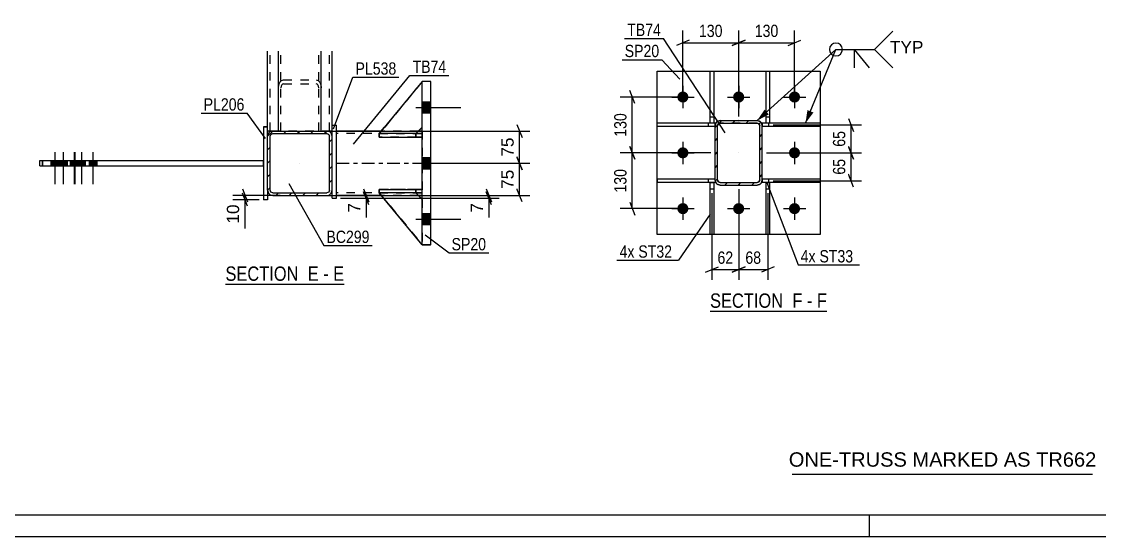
# Model space of a CAD drawing. Header units: millimetres. Extents: x 0 to 841, y -266 to 594.
# Drawn here: x 223.6 to 474.6, y 0 to 119.9 of the extents above; entities that cross this region are included whole.
import ezdxf

# ---------------------------------------------------------------- set-up
doc = ezdxf.new("R2010")
doc.units = ezdxf.units.MM
doc.linetypes.add('DXK_LINE_DOT2', pattern=[3.9198, 1.9599, -1.9599])
doc.linetypes.add('DXK_LINE_DOT3', pattern=[5.9187, 2.979, -0.9799, 0.9799, -0.9799])
doc.styles.add('Arial', font='arial.ttf', dxfattribs={"height": 0.2})
doc.styles.add('Arial Narrow', font='ARIALN.TTF', dxfattribs={"height": 0.2})

# ---------------------------------------------------------------- blocks, each defined once
blk = doc.blocks.new('Unknown-317311845-1115')
at = {"color": 5, "linetype": 'Continuous'}
for p, q in [((5, 5), (836, 5)), ((421, 0), (421, 5)), ((0, 0), (841, 0))]:
    blk.add_line(p, q, dxfattribs=at)
blk = doc.blocks.new('Unknown-317311845-14 - 4015')
at = {"color": 6, "linetype": 'Continuous'}
blk.add_line((271.04, 58.79), (298.69, 58.79), dxfattribs=at)
at = {"color": 0, "linetype": 'Continuous'}
blk.add_wipeout([(289.15, 59.54), (289.15, 63.04), (271.04, 63.04), (271.04, 59.54)], dxfattribs=at)
at = {"color": 7, "linetype": 'Continuous', "style": 'Arial Narrow'}
blk.add_text('SECTION ', height=3.34, dxfattribs=at).set_placement((271.04, 59.54))
at = {"color": 0, "linetype": 'Continuous'}
blk.add_wipeout([(292.75, 59.54), (292.75, 63.04), (290.2, 63.04), (290.2, 59.54)], dxfattribs=at)
blk.add_wipeout([(295.08, 59.54), (295.08, 63.04), (293.8, 63.04), (293.8, 59.54)], dxfattribs=at)
at = {"color": 7, "linetype": 'Continuous', "style": 'Arial Narrow'}
blk.add_text('E', height=3.34, dxfattribs=at).set_placement((290.2, 59.54))
at = {"color": 0, "linetype": 'Continuous'}
blk.add_wipeout([(298.69, 59.54), (298.69, 63.04), (296.13, 63.04), (296.13, 59.54)], dxfattribs=at)
at = {"color": 7, "linetype": 'Continuous', "style": 'Arial Narrow'}
for s, p in [('E', (296.13, 59.54)), ('-', (293.8, 59.54))]:
    blk.add_text(s, height=3.34, dxfattribs=at).set_placement(p)
blk = doc.blocks.new('Unknown-317311845-15 - 26168')
at = {"color": 6, "linetype": 'Continuous'}
blk.add_line((383.9, 52.51), (411.12, 52.51), dxfattribs=at)
at = {"color": 0, "linetype": 'Continuous'}
blk.add_wipeout([(402.01, 53.26), (402.01, 56.76), (383.9, 56.76), (383.9, 53.26)], dxfattribs=at)
at = {"color": 7, "linetype": 'Continuous', "style": 'Arial Narrow'}
blk.add_text('SECTION ', height=3.34, dxfattribs=at).set_placement((383.9, 53.26))
at = {"color": 0, "linetype": 'Continuous'}
blk.add_wipeout([(405.4, 53.26), (405.4, 56.76), (403.06, 56.76), (403.06, 53.26)], dxfattribs=at)
blk.add_wipeout([(407.73, 53.26), (407.73, 56.76), (406.45, 56.76), (406.45, 53.26)], dxfattribs=at)
at = {"color": 7, "linetype": 'Continuous', "style": 'Arial Narrow'}
blk.add_text('F', height=3.34, dxfattribs=at).set_placement((403.06, 53.26))
at = {"color": 0, "linetype": 'Continuous'}
blk.add_wipeout([(411.12, 53.26), (411.12, 56.76), (408.78, 56.76), (408.78, 53.26)], dxfattribs=at)
at = {"color": 7, "linetype": 'Continuous', "style": 'Arial Narrow'}
for s, p in [('F', (408.78, 53.26)), ('-', (406.45, 53.26))]:
    blk.add_text(s, height=3.34, dxfattribs=at).set_placement(p)
blk = doc.blocks.new('Part-317311845-4182 - 4015')
at = {"color": 2, "linetype": 'Continuous'}
for p, q in [((306.87, 80.83), (316.87, 80.83)), ((306.87, 80.83), (306.87, 80.03)), ((316.87, 80.83), (316.87, 80.83)), ((316.87, 80.03), (316.87, 80.83)), ((316.87, 80.03), (306.87, 80.03))]:
    blk.add_line(p, q, dxfattribs=at)
at = {"color": 7, "linetype": 'DXK_LINE_DOT2'}
for p, q in [((315.37, 80.83), (306.87, 80.83)), ((316.87, 80.83), (315.37, 80.83)), ((315.37, 80.83), (315.37, 80.03)), ((316.87, 80.83), (316.87, 80.83)), ((306.87, 80.03), (315.37, 80.03)), ((315.37, 80.03), (316.87, 80.03))]:
    blk.add_line(p, q, dxfattribs=at)
blk = doc.blocks.new('Bolt-317311845-4055 - 4015')
at = {"linetype": 'Continuous'}
for points in [[(232.21, 87.54), (230.41, 87.54), (230.41, 86.34), (232.21, 86.34)], [(232.21, 87.54), (230.41, 87.54), (230.41, 86.34), (232.21, 86.34)], [(236.71, 87.54), (234.91, 87.54), (234.91, 86.34), (236.71, 86.34)], [(236.71, 87.54), (234.91, 87.54), (234.91, 86.34), (236.71, 86.34)]]:
    blk.add_hatch(color=1, dxfattribs=at).paths.add_polyline_path(points)
at = {"color": 1, "linetype": 'Continuous'}
for p, q in [((231.31, 89.54), (231.31, 82.04)), ((231.31, 89.54), (231.31, 82.04)), ((235.81, 89.54), (235.81, 82.04)), ((235.81, 89.54), (235.81, 82.04)), ((230.41, 87.54), (230.41, 86.34)), ((230.41, 87.54), (230.41, 86.34)), ((232.21, 87.54), (232.21, 86.34)), ((232.21, 87.54), (232.21, 86.34)), ((234.91, 87.54), (234.91, 86.34)), ((234.91, 87.54), (234.91, 86.34)), ((236.71, 87.54), (236.71, 86.34)), ((236.71, 87.54), (236.71, 86.34))]:
    blk.add_line(p, q, dxfattribs=at)
blk = doc.blocks.new('Part-317311845-4183 - 4015')
at = {"color": 2, "linetype": 'Continuous'}
for p, q in [((306.88, 93.83), (306.87, 93.83)), ((306.87, 93.83), (306.87, 93.03)), ((306.87, 93.03), (316.87, 93.03)), ((316.87, 93.83), (308.12, 93.83)), ((316.87, 93.83), (316.87, 93.83)), ((316.87, 93.83), (316.87, 93.03))]:
    blk.add_line(p, q, dxfattribs=at)
at = {"color": 7, "linetype": 'DXK_LINE_DOT2'}
for p, q in [((306.87, 93.03), (315.37, 93.03)), ((308.12, 93.83), (306.88, 93.83)), ((315.37, 93.83), (306.88, 93.83)), ((315.37, 93.83), (316.87, 93.83)), ((315.37, 93.83), (315.37, 93.03)), ((315.37, 93.03), (316.87, 93.03)), ((316.87, 93.83), (316.87, 93.83))]:
    blk.add_line(p, q, dxfattribs=at)
blk = doc.blocks.new('Bolt-317311845-4054 - 4015')
at = {"linetype": 'Continuous'}
for points in [[(234.15, 87.54), (232.35, 87.54), (232.35, 86.34), (234.15, 86.34)], [(236.83, 87.54), (235.03, 87.54), (235.03, 86.34), (236.83, 86.34)], [(238.4, 87.54), (236.6, 87.54), (236.6, 86.34), (238.4, 86.34)], [(241.07, 87.54), (239.27, 87.54), (239.27, 86.34), (241.07, 86.34)]]:
    blk.add_hatch(color=1, dxfattribs=at).paths.add_polyline_path(points)
at = {"color": 1, "linetype": 'Continuous'}
for p, q in [((233.25, 89.54), (233.25, 82.04)), ((235.93, 89.54), (235.93, 82.04)), ((237.5, 89.54), (237.5, 82.04)), ((240.17, 89.54), (240.17, 82.04)), ((232.35, 87.54), (232.35, 86.34)), ((234.15, 87.54), (234.15, 86.34)), ((235.03, 87.54), (235.03, 86.34)), ((236.6, 87.54), (236.6, 86.34)), ((236.83, 87.54), (236.83, 86.34)), ((238.4, 87.54), (238.4, 86.34)), ((239.27, 87.54), (239.27, 86.34)), ((241.07, 87.54), (241.07, 86.34))]:
    blk.add_line(p, q, dxfattribs=at)
blk = doc.blocks.new('Bolt-317311845-4056 - 4015')
at = {"linetype": 'Continuous'}
for points in [[(234.16, 87.54), (232.36, 87.54), (232.36, 86.34), (234.16, 86.34)], [(236.83, 87.54), (235.03, 87.54), (235.03, 86.34), (236.83, 86.34)], [(238.4, 87.54), (236.6, 87.54), (236.6, 86.34), (238.4, 86.34)], [(241.07, 87.54), (239.27, 87.54), (239.27, 86.34), (241.07, 86.34)]]:
    blk.add_hatch(color=1, dxfattribs=at).paths.add_polyline_path(points)
at = {"color": 1, "linetype": 'Continuous'}
for p, q in [((233.26, 89.54), (233.26, 82.04)), ((235.93, 89.54), (235.93, 82.04)), ((237.5, 89.54), (237.5, 82.04)), ((240.17, 89.54), (240.17, 82.04)), ((232.36, 87.54), (232.36, 86.34)), ((234.16, 87.54), (234.16, 86.34)), ((235.03, 87.54), (235.03, 86.34)), ((236.6, 87.54), (236.6, 86.34)), ((236.83, 87.54), (236.83, 86.34)), ((238.4, 87.54), (238.4, 86.34)), ((239.27, 87.54), (239.27, 86.34)), ((241.07, 87.54), (241.07, 86.34))]:
    blk.add_line(p, q, dxfattribs=at)
blk = doc.blocks.new('Part-317311845-4083 - 4015')
at = {"linetype": 'Continuous'}
h = blk.add_hatch(dxfattribs=at)
h.set_pattern_fill('', scale=0.7, style=0, pattern_type=0)
h.set_pattern_definition([(45, (282.0702, 94.4305), (-1.57154, 1.57154), [])])
h.paths.add_polyline_path([(294.67, 94.43), (282.07, 94.43), (281.61, 94.34), (281.22, 94.08), (280.96, 93.69), (280.87, 93.23), (280.87, 80.63), (280.96, 80.17), (281.22, 79.78), (281.61, 79.52), (282.07, 79.43), (294.67, 79.43), (295.13, 79.52), (295.52, 79.78), (295.78, 80.17), (295.87, 80.63), (295.87, 93.23), (295.78, 93.69), (295.52, 94.08), (295.13, 94.34)])
h.paths.add_polyline_path([(295.22, 93.46), (295.27, 93.23), (295.27, 80.63), (295.22, 80.4), (295.09, 80.21), (294.9, 80.08), (294.67, 80.03), (282.07, 80.03), (281.84, 80.08), (281.65, 80.21), (281.52, 80.4), (281.47, 80.63), (281.47, 93.23), (281.52, 93.46), (281.65, 93.65), (281.84, 93.78), (282.07, 93.83), (294.67, 93.83), (294.9, 93.78), (295.09, 93.65)])
at = {"color": 2, "linetype": 'Continuous'}
for p, q in [((280.96, 93.69), (280.87, 93.23)), ((280.87, 93.23), (280.87, 93.23)), ((280.87, 80.63), (280.87, 93.23)), ((281.47, 93.23), (281.52, 93.46)), ((281.47, 93.23), (281.47, 93.23)), ((281.47, 80.63), (281.47, 93.23)), ((281.52, 93.46), (281.65, 93.65)), ((282.07, 94.43), (281.61, 94.34)), ((281.65, 93.65), (281.84, 93.78)), ((281.84, 93.78), (282.07, 93.83)), ((282.07, 94.43), (282.07, 94.43)), ((282.07, 94.43), (294.67, 94.43)), ((282.07, 93.83), (282.07, 93.83)), ((282.07, 93.83), (294.67, 93.83)), ((294.67, 94.43), (294.67, 94.43)), ((295.13, 94.34), (294.67, 94.43)), ((294.67, 93.83), (294.67, 93.83)), ((294.67, 93.83), (294.9, 93.78)), ((294.9, 93.78), (295.09, 93.65)), ((295.09, 93.65), (295.22, 93.46)), ((295.22, 93.46), (295.27, 93.23)), ((295.27, 93.23), (295.27, 93.23)), ((295.27, 80.63), (295.27, 93.23)), ((295.87, 93.23), (295.78, 93.69)), ((295.87, 93.23), (295.87, 93.23)), ((295.87, 80.63), (295.87, 93.23)), ((280.87, 80.63), (280.87, 80.63)), ((280.87, 80.63), (280.96, 80.17)), ((281.47, 80.63), (281.47, 80.63)), ((281.52, 80.4), (281.47, 80.63)), ((281.65, 80.21), (281.52, 80.4)), ((295.22, 80.4), (295.09, 80.21)), ((295.27, 80.63), (295.22, 80.4)), ((295.27, 80.63), (295.27, 80.63)), ((295.78, 80.17), (295.87, 80.63)), ((295.87, 80.63), (295.87, 80.63)), ((281.61, 79.52), (282.07, 79.43)), ((281.84, 80.08), (281.65, 80.21)), ((282.07, 80.03), (281.84, 80.08)), ((282.07, 80.03), (282.07, 80.03)), ((282.07, 80.03), (294.67, 80.03)), ((282.07, 79.43), (282.07, 79.43)), ((282.07, 79.43), (294.67, 79.43)), ((294.9, 80.08), (294.67, 80.03)), ((294.67, 80.03), (294.67, 80.03)), ((294.67, 79.43), (295.13, 79.52)), ((294.67, 79.43), (294.67, 79.43)), ((295.09, 80.21), (294.9, 80.08))]:
    blk.add_line(p, q, dxfattribs=at)
at = {"color": 7, "linetype": 'DXK_LINE_DOT3'}
blk.add_line((288.37, 86.93), (288.37, 86.93), dxfattribs=at)
at = {"color": 2, "linetype": 'Continuous'}
for centre, start, end in [((282.07, 93.23), 112.5, 157.5), ((294.67, 93.23), 22.5, 67.5), ((282.07, 80.63), 202.5, 247.5), ((294.67, 80.63), 292.5, 337.5)]:
    blk.add_arc(centre, 1.2, start, end, dxfattribs=at)
blk = doc.blocks.new('Part-317311845-4059 - 4015')
at = {"color": 2, "linetype": 'Continuous'}
for p, q in [((283.37, 94.43), (283.37, 113.07)), ((293.37, 94.43), (293.37, 113.07))]:
    blk.add_line(p, q, dxfattribs=at)
at = {"color": 7, "linetype": 'DXK_LINE_DOT2'}
for p, q in [((283.97, 94.43), (283.97, 113.07)), ((292.77, 94.43), (292.77, 113.07)), ((283.46, 105.21), (283.72, 105.81)), ((283.72, 105.81), (284.11, 106.21)), ((284.11, 106.21), (284.57, 106.35)), ((284.57, 106.35), (292.17, 106.35)), ((292.17, 106.35), (292.63, 106.21)), ((292.63, 106.21), (293.02, 105.81)), ((293.02, 105.81), (293.28, 105.21)), ((283.37, 104.5), (283.46, 105.21)), ((284.02, 104.86), (283.97, 104.5)), ((284.15, 105.16), (284.02, 104.86)), ((284.34, 105.36), (284.15, 105.16)), ((284.57, 105.43), (284.34, 105.36)), ((284.57, 105.43), (292.17, 105.43)), ((292.4, 105.36), (292.17, 105.43)), ((292.59, 105.16), (292.4, 105.36)), ((292.72, 104.86), (292.59, 105.16)), ((292.77, 104.5), (292.72, 104.86)), ((293.28, 105.21), (293.37, 104.5)), ((283.37, 94.43), (293.37, 94.43))]:
    blk.add_line(p, q, dxfattribs=at)
blk = doc.blocks.new('Part-317311845-4104 - 4015')
at = {"color": 2, "linetype": 'Continuous'}
for p, q in [((279.87, 95.44), (279.87, 95.44)), ((280.87, 95.44), (279.87, 95.44)), ((279.87, 95.44), (279.87, 78.44)), ((280.87, 95.44), (280.87, 95.44)), ((280.87, 93.23), (280.87, 95.44)), ((280.87, 80.63), (280.87, 78.44)), ((279.87, 78.44), (279.87, 78.44)), ((280.87, 78.44), (279.87, 78.44)), ((280.87, 78.44), (280.87, 78.44))]:
    blk.add_line(p, q, dxfattribs=at)
at = {"color": 7, "linetype": 'DXK_LINE_DOT2'}
for p, q in [((279.87, 95.44), (280.87, 95.44)), ((280.87, 80.63), (280.87, 93.23)), ((280.87, 78.44), (279.87, 78.44)), ((279.87, 78.44), (279.87, 78.44))]:
    blk.add_line(p, q, dxfattribs=at)
blk = doc.blocks.new('Part-317311845-4174 - 4015')
at = {"color": 2, "linetype": 'Continuous'}
for p, q in [((227.81, 87.54), (234.14, 87.54)), ((227.81, 86.34), (227.81, 87.54)), ((227.81, 86.34), (234.14, 86.34)), ((228.46, 86.34), (228.46, 87.54)), ((234.14, 87.54), (279.87, 87.54)), ((234.14, 86.34), (234.14, 87.54)), ((234.14, 86.34), (279.87, 86.34)), ((279.87, 87.54), (279.87, 87.54)), ((279.87, 86.34), (279.87, 87.54))]:
    blk.add_line(p, q, dxfattribs=at)
at = {"color": 7, "linetype": 'DXK_LINE_DOT2'}
for p, q in [((228.45, 87.54), (228.46, 87.54)), ((228.45, 87.54), (228.45, 86.34)), ((228.45, 86.34), (228.46, 86.34)), ((228.46, 87.54), (234.13, 87.54)), ((228.46, 86.34), (234.13, 86.34)), ((234.13, 87.54), (234.14, 87.54)), ((234.13, 87.54), (234.13, 86.34)), ((234.13, 86.34), (234.14, 86.34)), ((234.14, 87.54), (279.87, 87.54)), ((234.14, 86.34), (279.87, 86.34)), ((279.87, 86.34), (279.87, 86.34))]:
    blk.add_line(p, q, dxfattribs=at)
blk = doc.blocks.new('Part-317311845-4110 - 4015')
at = {"color": 2, "linetype": 'Continuous'}
for p, q in [((295.87, 95.77), (296.87, 95.77)), ((295.87, 93.23), (295.87, 95.77)), ((296.87, 78.77), (296.87, 95.77)), ((295.87, 78.77), (295.87, 80.63)), ((295.87, 78.77), (296.87, 78.77))]:
    blk.add_line(p, q, dxfattribs=at)
at = {"color": 7, "linetype": 'DXK_LINE_DOT2'}
for p, q in [((295.87, 95.77), (296.87, 95.77)), ((295.87, 80.63), (295.87, 93.23)), ((295.87, 78.77), (296.87, 78.77))]:
    blk.add_line(p, q, dxfattribs=at)
blk = doc.blocks.new('Part-317311845-4179 - 4015')
at = {"color": 7, "linetype": 'DXK_LINE_DOT2'}
for p, q in [((316.87, 105.93), (306.87, 93.82)), ((306.87, 93.82), (316.87, 105.93)), ((316.87, 95.32), (316.87, 105.93)), ((306.87, 93.82), (315.37, 93.82)), ((306.87, 93.82), (306.87, 93.82)), ((315.37, 93.82), (306.87, 93.82)), ((315.37, 93.82), (316.87, 95.32)), ((315.37, 93.82), (316.87, 95.32)), ((315.37, 93.82), (315.37, 93.82))]:
    blk.add_line(p, q, dxfattribs=at)
blk = doc.blocks.new('Part-317311845-4115 - 4015')
at = {"color": 2, "linetype": 'Continuous'}
for p, q in [((307.37, 94.43), (296.87, 94.43)), ((316.87, 94.43), (315.98, 94.43)), ((307.36, 79.43), (296.87, 79.43)), ((316.87, 79.43), (315.96, 79.43))]:
    blk.add_line(p, q, dxfattribs=at)
at = {"color": 7, "linetype": 'DXK_LINE_DOT2'}
for p, q in [((296.87, 79.43), (296.87, 94.43)), ((316.87, 93.83), (296.87, 93.83)), ((315.98, 94.43), (307.37, 94.43)), ((316.87, 94.43), (316.87, 79.43)), ((316.87, 80.03), (296.87, 80.03)), ((315.96, 79.43), (307.36, 79.43))]:
    blk.add_line(p, q, dxfattribs=at)
at = {"color": 7, "linetype": 'DXK_LINE_DOT3'}
blk.add_line((296.87, 86.93), (316.87, 86.93), dxfattribs=at)
blk = doc.blocks.new('Part-317311845-4180 - 4015')
at = {"color": 7, "linetype": 'DXK_LINE_DOT2'}
for p, q in [((306.87, 80.03), (306.87, 80.83)), ((306.87, 80.83), (315.37, 80.83)), ((316.87, 80.83), (306.87, 80.83)), ((315.37, 80.03), (315.37, 80.83)), ((315.37, 80.83), (316.87, 80.83)), ((316.87, 80.03), (316.87, 80.83)), ((316.87, 80.03), (316.87, 80.83)), ((316.87, 80.83), (316.87, 80.83)), ((315.37, 80.03), (306.87, 80.03)), ((306.87, 80.03), (316.87, 80.03)), ((316.87, 80.03), (315.37, 80.03)), ((316.87, 80.03), (316.87, 80.03))]:
    blk.add_line(p, q, dxfattribs=at)
blk = doc.blocks.new('Part-317311845-4120 - 4015')
at = {"color": 2, "linetype": 'Continuous'}
for p, q in [((316.87, 67.93), (316.87, 105.93)), ((318.87, 105.93), (316.87, 105.93)), ((318.87, 67.93), (318.87, 105.93)), ((318.87, 67.93), (316.87, 67.93)), ((318.87, 67.93), (318.87, 67.93))]:
    blk.add_line(p, q, dxfattribs=at)
at = {"color": 7, "linetype": 'DXK_LINE_DOT2'}
for p, q in [((318.87, 105.93), (316.87, 105.93)), ((316.87, 67.93), (318.87, 67.93)), ((318.87, 67.93), (318.87, 67.93))]:
    blk.add_line(p, q, dxfattribs=at)
blk = doc.blocks.new('Part-317311845-4176 - 4015')
at = {"color": 2, "linetype": 'Continuous'}
for p, q in [((306.87, 80.02), (306.87, 80.02)), ((315.37, 80.02), (306.87, 80.02)), ((316.87, 67.93), (306.87, 80.02)), ((315.37, 80.02), (315.37, 80.02)), ((315.37, 80.02), (316.87, 78.52))]:
    blk.add_line(p, q, dxfattribs=at)
at = {"color": 7, "linetype": 'DXK_LINE_DOT2'}
for p, q in [((306.87, 80.02), (315.37, 80.02)), ((316.87, 67.93), (306.87, 80.02)), ((315.37, 80.02), (316.87, 78.52)), ((316.87, 78.52), (316.87, 67.93))]:
    blk.add_line(p, q, dxfattribs=at)
blk = doc.blocks.new('Part-317311845-4177 - 4015')
at = {"color": 7, "linetype": 'DXK_LINE_DOT2'}
for p, q in [((306.87, 80.02), (315.37, 80.02)), ((316.87, 67.93), (306.87, 80.02)), ((306.87, 80.02), (306.87, 80.02)), ((315.37, 80.02), (306.87, 80.02)), ((306.87, 80.02), (316.87, 67.93)), ((315.37, 80.02), (316.87, 78.52)), ((315.37, 80.02), (315.37, 80.02)), ((315.37, 80.02), (316.87, 78.52)), ((316.87, 78.52), (316.87, 67.93))]:
    blk.add_line(p, q, dxfattribs=at)
blk = doc.blocks.new('Part-317311845-4178 - 4015')
at = {"color": 2, "linetype": 'Continuous'}
for p, q in [((316.87, 105.93), (306.87, 93.82)), ((316.87, 105.93), (316.87, 105.93)), ((316.87, 105.93), (316.87, 105.93)), ((308.12, 93.82), (306.87, 93.82)), ((306.87, 93.82), (306.87, 93.82)), ((315.38, 93.83), (316.87, 95.32))]:
    blk.add_line(p, q, dxfattribs=at)
at = {"color": 7, "linetype": 'DXK_LINE_DOT2'}
for p, q in [((316.87, 105.93), (306.87, 93.82)), ((316.87, 95.32), (316.87, 105.93)), ((315.37, 93.82), (306.87, 93.82)), ((315.37, 93.82), (308.12, 93.82)), ((315.37, 93.82), (316.87, 95.32)), ((315.37, 93.82), (315.38, 93.83)), ((315.37, 93.82), (315.37, 93.82))]:
    blk.add_line(p, q, dxfattribs=at)
blk = doc.blocks.new('Part-317311845-4181 - 4015')
at = {"color": 7, "linetype": 'DXK_LINE_DOT2'}
for p, q in [((306.87, 93.03), (306.87, 93.83)), ((306.87, 93.83), (315.37, 93.83)), ((316.87, 93.83), (306.87, 93.83)), ((315.37, 93.03), (306.87, 93.03)), ((306.87, 93.03), (316.87, 93.03)), ((315.37, 93.03), (315.37, 93.83)), ((315.37, 93.83), (316.87, 93.83)), ((316.87, 93.03), (315.37, 93.03)), ((316.87, 93.03), (316.87, 93.83)), ((316.87, 93.03), (316.87, 93.83)), ((316.87, 93.83), (316.87, 93.83)), ((316.87, 93.03), (316.87, 93.03))]:
    blk.add_line(p, q, dxfattribs=at)
blk = doc.blocks.new('Bolt-317311845-4236 - 4015')
at = {"linetype": 'Continuous'}
for points in [[(318.87, 98.63), (318.87, 101.23), (316.87, 101.23), (316.87, 98.63)], [(318.87, 98.63), (318.87, 101.23), (316.87, 101.23), (316.87, 98.63)], [(318.87, 98.63), (318.87, 101.23), (316.87, 101.23), (316.87, 98.63)], [(318.87, 85.63), (318.87, 88.23), (316.87, 88.23), (316.87, 85.63)], [(318.87, 85.63), (318.87, 88.23), (316.87, 88.23), (316.87, 85.63)], [(318.87, 72.63), (318.87, 75.23), (316.87, 75.23), (316.87, 72.63)], [(318.87, 72.63), (318.87, 75.23), (316.87, 75.23), (316.87, 72.63)], [(318.87, 72.63), (318.87, 75.23), (316.87, 75.23), (316.87, 72.63)]]:
    blk.add_hatch(color=1, dxfattribs=at).paths.add_polyline_path(points)
at = {"color": 1, "linetype": 'Continuous'}
for p, q in [((316.87, 101.23), (318.87, 101.23)), ((316.87, 101.23), (318.87, 101.23)), ((316.87, 101.23), (318.87, 101.23)), ((315.37, 99.93), (325.87, 99.93)), ((315.37, 99.93), (325.87, 99.93)), ((315.37, 99.93), (325.87, 99.93)), ((316.87, 98.63), (318.87, 98.63)), ((316.87, 98.63), (318.87, 98.63)), ((316.87, 98.63), (318.87, 98.63)), ((316.87, 88.23), (318.87, 88.23)), ((316.87, 88.23), (318.87, 88.23)), ((315.37, 86.93), (325.87, 86.93)), ((315.37, 86.93), (325.87, 86.93)), ((316.87, 85.63), (318.87, 85.63)), ((316.87, 85.63), (318.87, 85.63)), ((315.37, 73.93), (325.87, 73.93)), ((315.37, 73.93), (325.87, 73.93)), ((315.37, 73.93), (325.87, 73.93)), ((316.87, 75.23), (318.87, 75.23)), ((316.87, 75.23), (318.87, 75.23)), ((316.87, 75.23), (318.87, 75.23)), ((316.87, 72.63), (318.87, 72.63)), ((316.87, 72.63), (318.87, 72.63)), ((316.87, 72.63), (318.87, 72.63))]:
    blk.add_line(p, q, dxfattribs=at)
blk = doc.blocks.new('Part-317311845-4263 - 4015')
at = {"color": 2, "linetype": 'Continuous'}
for p, q in [((280.87, 95.44), (280.87, 113.07)), ((295.87, 95.77), (295.87, 113.07)), ((282.07, 94.43), (280.87, 94.43)), ((295.13, 94.43), (294.67, 94.43)), ((295.78, 94.43), (295.13, 94.43)), ((295.87, 94.43), (295.78, 94.43))]:
    blk.add_line(p, q, dxfattribs=at)
at = {"color": 7, "linetype": 'DXK_LINE_DOT2'}
for p, q in [((281.47, 94.43), (281.47, 113.07)), ((295.27, 94.43), (295.27, 113.07)), ((280.87, 94.43), (280.87, 95.44)), ((295.87, 94.43), (295.87, 95.77)), ((280.87, 94.43), (280.96, 94.43)), ((281.52, 94.43), (281.47, 94.43)), ((281.47, 94.43), (281.61, 94.43)), ((295.52, 94.43), (282.07, 94.43)), ((295.22, 94.43), (295.27, 94.43))]:
    blk.add_line(p, q, dxfattribs=at)
blk = doc.blocks.new('Part-317311845-26470 - 26168')
at = {"color": 2, "linetype": 'Continuous'}
for p, q in [((383.95, 70.35), (383.95, 82.44)), ((383.95, 82.44), (384.75, 82.44)), ((384.75, 82.44), (384.75, 70.35)), ((384.75, 70.35), (383.95, 70.35))]:
    blk.add_line(p, q, dxfattribs=at)
at = {"color": 7, "linetype": 'DXK_LINE_DOT2'}
blk.add_line((383.95, 80.94), (384.75, 80.94), dxfattribs=at)
blk = doc.blocks.new('Part-317311845-26477 - 26168')
at = {"color": 2, "linetype": 'Continuous'}
for p, q in [((396.07, 96.25), (396.07, 95.64)), ((396.95, 96.25), (396.07, 96.25)), ((409.57, 95.45), (396.07, 95.45)), ((409.57, 96.25), (397.75, 96.25)), ((409.57, 96.25), (409.57, 95.45))]:
    blk.add_line(p, q, dxfattribs=at)
at = {"color": 7, "linetype": 'DXK_LINE_DOT2'}
for p, q in [((396.07, 95.64), (396.07, 95.45)), ((397.75, 96.25), (396.95, 96.25)), ((397.57, 95.45), (397.57, 96.25))]:
    blk.add_line(p, q, dxfattribs=at)
blk = doc.blocks.new('Part-317311845-26413 - 26168')
at = {"linetype": 'Continuous'}
h = blk.add_hatch(dxfattribs=at)
h.set_pattern_fill('', scale=0.7, style=0, pattern_type=0)
h.set_pattern_definition([(45, (395.7147, 96.4944), (-1.57154, 1.57154), [])])
h.paths.add_polyline_path([(395.97, 96.11), (395.71, 96.49), (395.33, 96.75), (394.87, 96.85), (386.27, 96.85), (385.81, 96.75), (385.42, 96.49), (385.16, 96.11), (385.07, 95.65), (385.07, 83.05), (385.16, 82.59), (385.42, 82.2), (385.81, 81.94), (386.27, 81.85), (394.87, 81.85), (395.33, 81.94), (395.71, 82.2), (395.97, 82.59), (396.07, 83.05), (396.07, 95.65)])
h.paths.add_polyline_path([(395.47, 83.05), (395.42, 82.82), (395.29, 82.62), (395.1, 82.49), (394.87, 82.45), (386.27, 82.45), (386.04, 82.49), (385.84, 82.62), (385.71, 82.82), (385.67, 83.05), (385.67, 95.65), (385.71, 95.88), (385.84, 96.07), (386.04, 96.2), (386.27, 96.25), (394.87, 96.25), (395.1, 96.2), (395.29, 96.07), (395.42, 95.88), (395.47, 95.65)])
blk.add_hatch(color=30, dxfattribs=at).paths.add_polyline_path([(390.57, 96.75, -1), (390.57, 96.95, -1)])
at = {"color": 7, "linetype": 'DXK_LINE_DOT2'}
for p, q in [((385.07, 95.65), (385.16, 96.11)), ((385.07, 83.05), (385.07, 95.65)), ((385.71, 95.88), (385.67, 95.65)), ((385.67, 83.05), (385.67, 95.65)), ((385.84, 96.07), (385.71, 95.88)), ((385.81, 96.75), (386.27, 96.85)), ((386.04, 96.2), (385.84, 96.07)), ((386.27, 96.25), (386.04, 96.2)), ((386.27, 96.85), (394.87, 96.85)), ((394.87, 96.25), (386.27, 96.25)), ((394.87, 96.85), (395.33, 96.75)), ((395.1, 96.2), (394.87, 96.25)), ((395.29, 96.07), (395.1, 96.2)), ((395.42, 95.88), (395.29, 96.07)), ((395.47, 95.65), (395.42, 95.88)), ((395.47, 83.05), (395.47, 95.65)), ((395.97, 96.11), (396.07, 95.65)), ((396.07, 83.05), (396.07, 95.65)), ((385.16, 82.59), (385.07, 83.05)), ((385.67, 83.05), (385.71, 82.82)), ((395.42, 82.82), (395.47, 83.05)), ((396.07, 83.05), (395.97, 82.59)), ((385.71, 82.82), (385.84, 82.62)), ((386.27, 81.85), (385.81, 81.94)), ((385.84, 82.62), (386.04, 82.49)), ((386.04, 82.49), (386.27, 82.45)), ((386.27, 82.45), (394.87, 82.45)), ((386.27, 81.85), (394.87, 81.85)), ((394.87, 82.45), (395.1, 82.49)), ((395.33, 81.94), (394.87, 81.85)), ((395.1, 82.49), (395.29, 82.62)), ((395.29, 82.62), (395.42, 82.82))]:
    blk.add_line(p, q, dxfattribs=at)
at = {"color": 2, "linetype": 'Continuous'}
for p, q in [((385.16, 96.11), (385.07, 95.65)), ((385.07, 83.05), (385.07, 95.65)), ((385.67, 95.65), (385.71, 95.88)), ((385.67, 83.05), (385.67, 95.65)), ((385.71, 95.88), (385.84, 96.07)), ((386.27, 96.85), (385.81, 96.75)), ((385.84, 96.07), (386.04, 96.2)), ((386.04, 96.2), (386.27, 96.25)), ((386.27, 96.85), (394.87, 96.85)), ((386.27, 96.25), (394.87, 96.25)), ((395.33, 96.75), (394.87, 96.85)), ((394.87, 96.25), (395.1, 96.2)), ((395.1, 96.2), (395.29, 96.07)), ((395.29, 96.07), (395.42, 95.88)), ((395.42, 95.88), (395.47, 95.65)), ((395.47, 83.05), (395.47, 95.65)), ((396.07, 95.65), (395.97, 96.11)), ((396.07, 83.05), (396.07, 95.65)), ((385.07, 83.05), (385.16, 82.59)), ((385.71, 82.82), (385.67, 83.05)), ((395.47, 83.05), (395.42, 82.82)), ((395.97, 82.59), (396.07, 83.05)), ((385.84, 82.62), (385.71, 82.82)), ((385.81, 81.94), (386.27, 81.85)), ((386.04, 82.49), (385.84, 82.62)), ((386.27, 82.45), (386.04, 82.49)), ((386.27, 82.45), (394.87, 82.45)), ((386.27, 81.85), (394.87, 81.85)), ((395.1, 82.49), (394.87, 82.45)), ((394.87, 81.85), (395.33, 81.94)), ((395.29, 82.62), (395.1, 82.49)), ((395.42, 82.82), (395.29, 82.62))]:
    blk.add_line(p, q, dxfattribs=at)
at = {"color": 30, "linetype": 'DXK_LINE_DOT3'}
blk.add_line((390.57, 96.85), (390.57, 96.85), dxfattribs=at)
at = {"color": 7, "linetype": 'DXK_LINE_DOT3'}
blk.add_line((390.57, 89.35), (390.57, 89.35), dxfattribs=at)
at = {"color": 30, "linetype": 'Continuous'}
blk.add_circle((390.57, 96.85), 0.1, dxfattribs=at)
at = {"color": 7, "linetype": 'DXK_LINE_DOT2'}
for centre, start, end in [((386.27, 95.65), 112.5, 157.5), ((394.87, 95.65), 22.5, 67.5), ((386.27, 83.05), 202.5, 247.5), ((394.87, 83.05), 292.5, 337.5)]:
    blk.add_arc(centre, 1.2, start, end, dxfattribs=at)
at = {"color": 2, "linetype": 'Continuous'}
for centre, start, end in [((386.27, 95.65), 112.5, 157.5), ((394.87, 95.65), 22.5, 67.5), ((386.27, 83.05), 202.5, 247.5), ((394.87, 83.05), 292.5, 337.5)]:
    blk.add_arc(centre, 1.2, start, end, dxfattribs=at)
blk = doc.blocks.new('Part-317311845-26471 - 26168')
at = {"color": 2, "linetype": 'Continuous'}
for p, q in [((396.95, 70.35), (396.95, 82.44)), ((396.95, 82.44), (397.75, 82.44)), ((397.75, 82.44), (397.75, 70.35)), ((397.75, 70.35), (396.95, 70.35))]:
    blk.add_line(p, q, dxfattribs=at)
at = {"color": 7, "linetype": 'DXK_LINE_DOT2'}
blk.add_line((396.95, 80.94), (397.75, 80.94), dxfattribs=at)
blk = doc.blocks.new('Part-317311845-26415 - 26168')
at = {"color": 2, "linetype": 'Continuous'}
for p, q in [((371.57, 70.35), (371.57, 108.35)), ((371.57, 108.35), (409.57, 108.35)), ((409.57, 108.35), (409.57, 70.35)), ((409.57, 70.35), (371.57, 70.35))]:
    blk.add_line(p, q, dxfattribs=at)
blk = doc.blocks.new('Part-317311845-26472 - 26168')
at = {"color": 2, "linetype": 'Continuous'}
for p, q in [((383.95, 96.24), (383.95, 108.35)), ((383.95, 108.35), (384.75, 108.35)), ((384.75, 108.35), (384.75, 96.24)), ((384.75, 96.24), (383.95, 96.24))]:
    blk.add_line(p, q, dxfattribs=at)
at = {"color": 7, "linetype": 'DXK_LINE_DOT2'}
blk.add_line((383.95, 97.74), (384.75, 97.74), dxfattribs=at)
blk = doc.blocks.new('Part-317311845-26473 - 26168')
at = {"color": 2, "linetype": 'Continuous'}
for p, q in [((396.95, 96.24), (396.95, 108.35)), ((396.95, 108.35), (397.75, 108.35)), ((397.75, 108.35), (397.75, 96.24)), ((397.75, 96.24), (396.95, 96.24))]:
    blk.add_line(p, q, dxfattribs=at)
at = {"color": 7, "linetype": 'DXK_LINE_DOT2'}
blk.add_line((396.95, 97.74), (397.75, 97.74), dxfattribs=at)
blk = doc.blocks.new('Part-317311845-26474 - 26168')
at = {"color": 2, "linetype": 'Continuous'}
for p, q in [((385.07, 83.25), (371.57, 83.25)), ((371.57, 83.25), (371.57, 82.45)), ((385.07, 83.05), (385.07, 82.45)), ((385.07, 82.45), (371.57, 82.45))]:
    blk.add_line(p, q, dxfattribs=at)
at = {"color": 7, "linetype": 'DXK_LINE_DOT2'}
for p, q in [((383.57, 82.45), (383.57, 83.25)), ((385.07, 83.05), (385.07, 83.25))]:
    blk.add_line(p, q, dxfattribs=at)
blk = doc.blocks.new('Part-317311845-26475 - 26168')
at = {"color": 2, "linetype": 'Continuous'}
for p, q in [((371.57, 95.45), (371.57, 96.25)), ((383.95, 96.25), (371.57, 96.25)), ((385.07, 95.45), (371.57, 95.45)), ((385.07, 96.25), (384.75, 96.25)), ((385.07, 95.65), (385.07, 96.25))]:
    blk.add_line(p, q, dxfattribs=at)
at = {"color": 7, "linetype": 'DXK_LINE_DOT2'}
for p, q in [((383.57, 95.45), (383.57, 96.25)), ((384.75, 96.25), (383.95, 96.25)), ((385.07, 95.65), (385.07, 95.45))]:
    blk.add_line(p, q, dxfattribs=at)
blk = doc.blocks.new('Part-317311845-26476 - 26168')
at = {"color": 2, "linetype": 'Continuous'}
for p, q in [((409.57, 83.25), (396.07, 83.25)), ((396.07, 83.05), (396.07, 82.45)), ((409.57, 83.25), (409.57, 82.45)), ((409.57, 82.45), (396.07, 82.45))]:
    blk.add_line(p, q, dxfattribs=at)
at = {"color": 7, "linetype": 'DXK_LINE_DOT2'}
for p, q in [((396.07, 83.25), (396.07, 83.05)), ((397.57, 82.45), (397.57, 83.25))]:
    blk.add_line(p, q, dxfattribs=at)
blk = doc.blocks.new('Bolt-317311845-26531 - 26168')
at = {"linetype": 'Continuous'}
for points in [[(378.87, 102.35, -1), (376.27, 102.35, -1)], [(391.87, 102.35, -1), (389.27, 102.35, -1)], [(404.87, 102.35, -1), (402.27, 102.35, -1)], [(378.87, 89.35, -1), (376.27, 89.35, -1)], [(404.87, 89.35, -1), (402.27, 89.35, -1)], [(378.87, 76.35, -1), (376.27, 76.35, -1)], [(391.87, 76.35, -1), (389.27, 76.35, -1)], [(404.87, 76.35, -1), (402.27, 76.35, -1)]]:
    blk.add_hatch(color=1, dxfattribs=at).paths.add_polyline_path(points)
at = {"color": 1, "linetype": 'Continuous'}
for p, q in [((377.57, 104.95), (377.57, 99.75)), ((390.57, 104.95), (390.57, 99.75)), ((403.57, 104.95), (403.57, 99.75)), ((374.97, 102.35), (380.17, 102.35)), ((387.97, 102.35), (393.17, 102.35)), ((400.97, 102.35), (406.17, 102.35)), ((377.57, 91.95), (377.57, 86.75)), ((403.57, 91.95), (403.57, 86.75)), ((374.97, 89.35), (380.17, 89.35)), ((400.97, 89.35), (406.17, 89.35)), ((377.57, 78.95), (377.57, 73.75)), ((390.57, 78.95), (390.57, 73.75)), ((403.57, 78.95), (403.57, 73.75)), ((374.97, 76.35), (380.17, 76.35)), ((387.97, 76.35), (393.17, 76.35)), ((400.97, 76.35), (406.17, 76.35))]:
    blk.add_line(p, q, dxfattribs=at)
blk = doc.blocks.new('StraightDimension-317311845-4301 - 4015')
at = {"color": 7, "linetype": 'Continuous'}
for p, q in [((331.77, 80.93), (332.97, 77.93)), ((297.87, 78.77), (334.77, 78.77)), ((317.87, 79.43), (334.77, 79.43)), ((332.97, 77.27), (331.77, 80.27)), ((332.37, 78.77), (332.37, 79.43))]:
    blk.add_line(p, q, dxfattribs=at)
at = {"color": 0}
blk.add_wipeout([(331.62, 78.24), (327.42, 78.24), (327.42, 74.82), (331.62, 74.82)], dxfattribs=at)
at = {"color": 7, "linetype": 'Continuous'}
blk.add_line((332.37, 78.77), (332.37, 74.3), dxfattribs=at)
blk.add_line((332.37, 78.77), (332.37, 74.3), dxfattribs=at)
at = {"color": 3, "style": 'Arial'}
blk.add_text('7', height=2.87, rotation=90.0002, dxfattribs=at).set_placement((331.02, 75.42))
blk = doc.blocks.new('StraightDimension-317311845-4267 - 4015')
at = {"color": 7, "linetype": 'Continuous'}
for p, q in [((274.98, 80.95), (276.18, 77.95)), ((283.75, 79.45), (272.73, 79.45)), ((278.87, 78.44), (272.73, 78.44)), ((276.18, 76.94), (274.98, 79.94)), ((275.58, 78.44), (275.58, 79.45))]:
    blk.add_line(p, q, dxfattribs=at)
at = {"color": 0}
blk.add_wipeout([(274.83, 77.92), (270.63, 77.92), (270.63, 72.27), (274.83, 72.27)], dxfattribs=at)
at = {"color": 7, "linetype": 'Continuous'}
blk.add_line((275.58, 78.44), (275.58, 71.74), dxfattribs=at)
blk.add_line((275.58, 78.44), (275.58, 71.74), dxfattribs=at)
at = {"color": 3, "style": 'Arial'}
blk.add_text('10', height=2.865, rotation=90.0002, dxfattribs=at).set_placement((274.23, 72.87))
blk = doc.blocks.new('StraightDimension-317311845-4275 - 4015')
at = {"color": 7, "linetype": 'Continuous'}
for p, q in [((338.92, 95.93), (340.12, 92.93)), ((293.19, 94.43), (341.92, 94.43)), ((339.52, 86.93), (339.52, 94.43)), ((340.12, 85.43), (338.92, 88.43)), ((319.87, 86.93), (341.92, 86.93))]:
    blk.add_line(p, q, dxfattribs=at)
at = {"color": 0}
blk.add_wipeout([(338.77, 93.5), (334.57, 93.5), (334.57, 87.86), (338.77, 87.86)], dxfattribs=at)
at = {"color": 3, "style": 'Arial'}
blk.add_text('75', height=2.865, rotation=90.0002, dxfattribs=at).set_placement((338.17, 88.46))
blk = doc.blocks.new('StraightDimension-317311845-4284 - 4015')
at = {"color": 7, "linetype": 'Continuous'}
for p, q in [((338.92, 88.43), (340.12, 85.43)), ((319.87, 86.93), (341.92, 86.93)), ((339.52, 79.43), (339.52, 86.93)), ((340.12, 77.93), (338.92, 80.93)), ((292.56, 79.43), (341.92, 79.43))]:
    blk.add_line(p, q, dxfattribs=at)
at = {"color": 0}
blk.add_wipeout([(338.77, 86), (334.57, 86), (334.57, 80.36), (338.77, 80.36)], dxfattribs=at)
at = {"color": 3, "style": 'Arial'}
blk.add_text('75', height=2.865, rotation=90.0002, dxfattribs=at).set_placement((338.17, 80.96))
blk = doc.blocks.new('StraightDimension-317311845-4293 - 4015')
at = {"color": 7, "linetype": 'Continuous'}
for p, q in [((303.2, 80.95), (304.4, 77.95)), ((294.06, 79.45), (306.2, 79.45)), ((297.87, 78.77), (306.2, 78.77)), ((304.4, 77.27), (303.2, 80.27)), ((303.8, 78.77), (303.8, 79.45))]:
    blk.add_line(p, q, dxfattribs=at)
at = {"color": 0}
blk.add_wipeout([(303.05, 78.24), (298.85, 78.24), (298.85, 74.82), (303.05, 74.82)], dxfattribs=at)
at = {"color": 7, "linetype": 'Continuous'}
blk.add_line((303.8, 78.77), (303.8, 74.3), dxfattribs=at)
blk.add_line((303.8, 78.77), (303.8, 74.3), dxfattribs=at)
at = {"color": 3, "style": 'Arial'}
blk.add_text('7', height=2.87, rotation=90.0002, dxfattribs=at).set_placement((302.45, 75.42))
blk = doc.blocks.new('StraightDimension-317311845-27636 - 26168')
at = {"color": 7, "linetype": 'Continuous'}
for p, q in [((398.57, 95.85), (419.14, 95.85)), ((416.14, 97.35), (417.34, 94.35)), ((416.74, 89.35), (416.74, 95.85)), ((417.34, 87.85), (416.14, 90.85)), ((397.07, 89.35), (419.14, 89.35))]:
    blk.add_line(p, q, dxfattribs=at)
at = {"color": 0}
blk.add_wipeout([(415.99, 95.03), (411.79, 95.03), (411.79, 90.17), (415.99, 90.17)], dxfattribs=at)
at = {"color": 3, "style": 'Arial Narrow'}
blk.add_text('65', height=2.863, rotation=90.0002, dxfattribs=at).set_placement((415.39, 90.77))
blk = doc.blocks.new('StraightDimension-317311845-27637 - 26168')
at = {"color": 7, "linetype": 'Continuous'}
for p, q in [((416.14, 90.85), (417.34, 87.85)), ((397.07, 89.35), (419.14, 89.35)), ((416.74, 82.85), (416.74, 89.35)), ((398.57, 82.85), (419.14, 82.85)), ((417.34, 81.35), (416.14, 84.35))]:
    blk.add_line(p, q, dxfattribs=at)
at = {"color": 0}
blk.add_wipeout([(415.99, 88.53), (411.79, 88.53), (411.79, 83.67), (415.99, 83.67)], dxfattribs=at)
at = {"color": 3, "style": 'Arial Narrow'}
blk.add_text('65', height=2.863, rotation=90.0002, dxfattribs=at).set_placement((415.39, 84.27))
blk = doc.blocks.new('StraightDimension-317311845-27615 - 26168')
at = {"color": 7, "linetype": 'Continuous'}
for p, q in [((366.39, 100.85), (365.19, 103.85)), ((376.57, 102.35), (362.94, 102.35)), ((365.79, 89.35), (365.79, 102.35)), ((365.19, 90.85), (366.39, 87.85)), ((384.07, 89.35), (362.94, 89.35))]:
    blk.add_line(p, q, dxfattribs=at)
at = {"color": 0}
blk.add_wipeout([(365.04, 99.19), (360.84, 99.19), (360.84, 92.5), (365.04, 92.5)], dxfattribs=at)
at = {"color": 3, "style": 'Arial Narrow'}
blk.add_text('130', height=2.863, rotation=90.0002, dxfattribs=at).set_placement((364.44, 93.1))
blk = doc.blocks.new('StraightDimension-317311845-27616 - 26168')
at = {"color": 7, "linetype": 'Continuous'}
for p, q in [((366.39, 87.85), (365.19, 90.85)), ((384.07, 89.35), (362.94, 89.35)), ((365.79, 76.35), (365.79, 89.35)), ((365.19, 77.85), (366.39, 74.85)), ((376.57, 76.35), (362.94, 76.35))]:
    blk.add_line(p, q, dxfattribs=at)
at = {"color": 0}
blk.add_wipeout([(365.04, 86.19), (360.84, 86.19), (360.84, 79.5), (365.04, 79.5)], dxfattribs=at)
at = {"color": 3, "style": 'Arial Narrow'}
blk.add_text('130', height=2.863, rotation=90.0002, dxfattribs=at).set_placement((364.44, 80.1))
blk = doc.blocks.new('StraightDimension-317311845-27649 - 26168')
at = {"color": 7, "linetype": 'Continuous'}
for p, q in [((390.57, 80.85), (390.57, 59.76)), ((397.35, 79.94), (397.35, 59.76)), ((389.07, 61.56), (392.07, 62.76)), ((398.85, 62.76), (395.85, 61.56)), ((390.57, 62.16), (397.35, 62.16))]:
    blk.add_line(p, q, dxfattribs=at)
at = {"color": 0}
blk.add_wipeout([(396.39, 62.91), (396.39, 67.11), (391.53, 67.11), (391.53, 62.91)], dxfattribs=at)
at = {"color": 3, "style": 'Arial Narrow'}
blk.add_text('68', height=2.863, dxfattribs=at).set_placement((392.13, 63.51))
blk = doc.blocks.new('StraightDimension-317311845-27650 - 26168')
at = {"color": 7, "linetype": 'Continuous'}
for p, q in [((390.57, 80.85), (390.57, 59.76)), ((384.35, 79.94), (384.35, 59.76)), ((382.85, 61.56), (385.85, 62.76)), ((392.07, 62.76), (389.07, 61.56)), ((384.35, 62.16), (390.57, 62.16))]:
    blk.add_line(p, q, dxfattribs=at)
at = {"color": 0}
blk.add_wipeout([(389.89, 62.91), (389.89, 67.11), (385.03, 67.11), (385.03, 62.91)], dxfattribs=at)
at = {"color": 3, "style": 'Arial Narrow'}
blk.add_text('62', height=2.863, dxfattribs=at).set_placement((385.63, 63.51))
blk = doc.blocks.new('StraightDimension-317311845-27764 - 26168')
at = {"color": 7, "linetype": 'Continuous'}
for p, q in [((392.07, 115.58), (389.07, 114.38)), ((390.57, 97.85), (390.57, 117.83)), ((402.07, 114.38), (405.07, 115.58)), ((403.57, 103.35), (403.57, 117.83)), ((390.57, 114.98), (403.57, 114.98))]:
    blk.add_line(p, q, dxfattribs=at)
at = {"color": 0}
blk.add_wipeout([(400.41, 115.73), (400.41, 119.93), (393.72, 119.93), (393.72, 115.73)], dxfattribs=at)
at = {"color": 3, "style": 'Arial Narrow'}
blk.add_text('130', height=2.863, dxfattribs=at).set_placement((394.32, 116.33))
blk = doc.blocks.new('StraightDimension-317311845-27765 - 26168')
at = {"color": 7, "linetype": 'Continuous'}
for p, q in [((379.07, 115.58), (376.07, 114.38)), ((377.57, 103.35), (377.57, 117.83)), ((389.07, 114.38), (392.07, 115.58)), ((390.57, 97.85), (390.57, 117.83)), ((377.57, 114.98), (390.57, 114.98))]:
    blk.add_line(p, q, dxfattribs=at)
at = {"color": 0}
blk.add_wipeout([(387.41, 115.73), (387.41, 119.93), (380.72, 119.93), (380.72, 115.73)], dxfattribs=at)
at = {"color": 3, "style": 'Arial Narrow'}
blk.add_text('130', height=2.863, dxfattribs=at).set_placement((381.32, 116.33))
blk = doc.blocks.new('Unknown-317311845-29029')
at = {"color": 7, "linetype": 'Continuous'}
blk.add_line((403, 14.5), (473, 14.5), dxfattribs=at)
at = {"color": 7, "style": 'Arial'}
blk.add_text('ONE-TRUSS MARKED AS TR662', height=3.3428, dxfattribs=at).set_placement((402.24, 16.25))
blk = doc.blocks.new('Mark-317311845-4079 - 4015')
at = {"color": 0}
blk.add_wipeout([(304.61, 68.36), (304.61, 71.36), (294.56, 71.36), (294.56, 68.36)], dxfattribs=at)
blk.add_wipeout([(304.61, 68.36), (304.61, 71.36), (294.56, 71.36), (294.56, 68.36)], dxfattribs=at)
at = {"color": 30, "linetype": 'Continuous'}
for p, q in [((285.77, 82.19), (293.96, 67.76)), ((293.96, 67.76), (305.21, 67.76))]:
    blk.add_line(p, q, dxfattribs=at)
at = {"color": 3, "style": 'Arial Narrow'}
blk.add_text('BC299', height=2.863, dxfattribs=at).set_placement((294.56, 68.36))
blk = doc.blocks.new('Mark-317311845-4100 - 4015')
at = {"color": 0}
blk.add_wipeout([(275.47, 99.19), (275.47, 102.19), (265.97, 102.19), (265.97, 99.19)], dxfattribs=at)
blk.add_wipeout([(275.47, 99.19), (275.47, 102.19), (265.97, 102.19), (265.97, 99.19)], dxfattribs=at)
at = {"color": 30, "linetype": 'Continuous'}
for p in [(265.37, 98.59), (280.39, 92.72)]:
    blk.add_line(p, (276.07, 98.59), dxfattribs=at)
at = {"color": 3, "style": 'Arial Narrow'}
blk.add_text('PL206', height=2.863, dxfattribs=at).set_placement((265.97, 99.19))
blk = doc.blocks.new('Mark-317311845-4106 - 4015')
at = {"color": 0}
blk.add_wipeout([(310.85, 107.56), (310.85, 110.56), (301.34, 110.56), (301.34, 107.56)], dxfattribs=at)
blk.add_wipeout([(310.85, 107.56), (310.85, 110.56), (301.34, 110.56), (301.34, 107.56)], dxfattribs=at)
at = {"color": 30, "linetype": 'Continuous'}
for p, q in [((296.19, 94.93), (300.74, 106.96)), ((300.74, 106.96), (311.45, 106.96))]:
    blk.add_line(p, q, dxfattribs=at)
at = {"color": 3, "style": 'Arial Narrow'}
blk.add_text('PL538', height=2.863, dxfattribs=at).set_placement((301.34, 107.56))
blk = doc.blocks.new('Mark-317311845-4111 - 4015')
at = {"color": 0}
blk.add_wipeout([(322.48, 107.98), (322.48, 110.98), (314.62, 110.98), (314.62, 107.98)], dxfattribs=at)
blk.add_wipeout([(322.48, 107.98), (322.48, 110.98), (314.62, 110.98), (314.62, 107.98)], dxfattribs=at)
at = {"color": 30, "linetype": 'Continuous'}
for p, q in [((300.9, 91.4), (314.02, 107.38)), ((314.02, 107.38), (323.08, 107.38))]:
    blk.add_line(p, q, dxfattribs=at)
at = {"color": 3, "style": 'Arial Narrow'}
blk.add_text('TB74', height=2.863, dxfattribs=at).set_placement((314.62, 107.98))
blk = doc.blocks.new('Mark-317311845-4116 - 4015')
at = {"color": 0}
blk.add_wipeout([(331.75, 66.64), (331.75, 69.64), (323.71, 69.64), (323.71, 66.64)], dxfattribs=at)
blk.add_wipeout([(331.75, 66.64), (331.75, 69.64), (323.71, 69.64), (323.71, 66.64)], dxfattribs=at)
at = {"color": 30, "linetype": 'Continuous'}
for p, q in [((317.53, 70.26), (323.11, 66.04)), ((323.11, 66.04), (332.35, 66.04))]:
    blk.add_line(p, q, dxfattribs=at)
at = {"color": 3, "style": 'Arial Narrow'}
blk.add_text('SP20', height=2.863, dxfattribs=at).set_placement((323.71, 66.64))
blk = doc.blocks.new('MarkSet-317311845-27718 - 26168')
at = {"color": 0}
blk.add_wipeout([(408.48, 63.83), (408.48, 66.83), (405, 66.83), (405, 63.83)], dxfattribs=at)
blk.add_wipeout([(408.48, 63.83), (408.48, 66.83), (405, 66.83), (405, 63.83)], dxfattribs=at)
at = {"color": 30, "linetype": 'Continuous'}
blk.add_line((397.15, 82.45), (404.4, 63.23), dxfattribs=at)
at = {"color": 0}
blk.add_wipeout([(417.23, 63.83), (417.23, 66.83), (409.38, 66.83), (409.38, 63.83)], dxfattribs=at)
blk.add_wipeout([(417.23, 63.83), (417.23, 66.83), (409.38, 66.83), (409.38, 63.83)], dxfattribs=at)
at = {"color": 30, "linetype": 'Continuous'}
blk.add_line((404.4, 63.23), (418.73, 63.23), dxfattribs=at)
at = {"color": 3, "style": 'Arial Narrow'}
for s, p in [('4x', (405, 63.83)), ('ST33', (409.38, 63.83))]:
    blk.add_text(s, height=2.863, dxfattribs=at).set_placement(p)
blk = doc.blocks.new('Mark-317311845-27670 - 26168')
at = {"color": 0}
blk.add_wipeout([(372.47, 116.57), (372.47, 119.57), (364.61, 119.57), (364.61, 116.57)], dxfattribs=at)
blk.add_wipeout([(372.47, 116.57), (372.47, 119.57), (364.61, 119.57), (364.61, 116.57)], dxfattribs=at)
at = {"color": 30, "linetype": 'Continuous'}
for p in [(364.01, 115.97), (387.45, 93.99)]:
    blk.add_line(p, (373.07, 115.97), dxfattribs=at)
at = {"color": 3, "style": 'Arial Narrow'}
blk.add_text('TB74', height=2.863, dxfattribs=at).set_placement((364.61, 116.57))
blk = doc.blocks.new('MarkSet-317311845-27731 - 26168')
at = {"color": 30, "linetype": 'Continuous'}
blk.add_line((383.95, 75.08), (376.56, 64.33), dxfattribs=at)
at = {"color": 0}
blk.add_wipeout([(366.3, 64.93), (366.3, 67.93), (362.83, 67.93), (362.83, 64.93)], dxfattribs=at)
blk.add_wipeout([(366.3, 64.93), (366.3, 67.93), (362.83, 67.93), (362.83, 64.93)], dxfattribs=at)
blk.add_wipeout([(375.06, 64.93), (375.06, 67.93), (367.2, 67.93), (367.2, 64.93)], dxfattribs=at)
blk.add_wipeout([(375.06, 64.93), (375.06, 67.93), (367.2, 67.93), (367.2, 64.93)], dxfattribs=at)
at = {"color": 30, "linetype": 'Continuous'}
blk.add_line((362.23, 64.33), (376.56, 64.33), dxfattribs=at)
at = {"color": 3, "style": 'Arial Narrow'}
for s, p in [('4x', (362.83, 64.93)), ('ST32', (367.2, 64.93))]:
    blk.add_text(s, height=2.863, dxfattribs=at).set_placement(p)
blk = doc.blocks.new('Mark-317311845-27752 - 26168')
at = {"color": 0}
blk.add_wipeout([(372.07, 111.65), (372.07, 114.65), (364.03, 114.65), (364.03, 111.65)], dxfattribs=at)
blk.add_wipeout([(372.07, 111.65), (372.07, 114.65), (364.03, 114.65), (364.03, 111.65)], dxfattribs=at)
at = {"color": 30, "linetype": 'Continuous'}
for p in [(363.43, 111.05), (376.86, 106.53)]:
    blk.add_line(p, (372.67, 111.05), dxfattribs=at)
at = {"color": 3, "style": 'Arial Narrow'}
blk.add_text('SP20', height=2.863, dxfattribs=at).set_placement((364.03, 111.65))
blk = doc.blocks.new('WeldMark-317311845-27805 - 26168')
at = {"linetype": 'Continuous'}
for points in [[(397.59, 98.3), (394.87, 96.85), (396.59, 99.41)], [(407.97, 98.74), (406.13, 96.25), (406.58, 99.31)]]:
    blk.add_hatch(color=30, dxfattribs=at).paths.add_polyline_path(points)
at = {"color": 30, "linetype": 'Continuous'}
for p, q in [((394.87, 96.85), (413.21, 113.43)), ((406.13, 96.25), (413.21, 113.43)), ((413.21, 113.43), (422.21, 113.43))]:
    blk.add_line(p, q, dxfattribs=at)
at = {"color": 3, "linetype": 'Continuous'}
for q in [(420.93, 109.14), (417.5, 109.14)]:
    blk.add_line((417.5, 113.43), q, dxfattribs=at)
for start, end in [(90, 270), (270, 90)]:
    blk.add_arc((413.21, 113.43), 1.5, start, end, dxfattribs=at)
at = {"color": 0, "linetype": 'Continuous'}
blk.add_wipeout([(433.59, 112.53), (433.59, 115.53), (425.81, 115.53), (425.81, 112.53)], dxfattribs=at)
blk.add_wipeout([(433.59, 112.53), (433.59, 115.53), (425.81, 115.53), (425.81, 112.53)], dxfattribs=at)
at = {"color": 3, "linetype": 'Continuous'}
for q in [(426.5, 117.71), (426.5, 109.14)]:
    blk.add_line((422.21, 113.43), q, dxfattribs=at)
at = {"color": 3, "linetype": 'Continuous', "style": 'Arial'}
blk.add_text('TYP', height=2.865, dxfattribs=at).set_placement((425.81, 112.53))

msp = doc.modelspace()

# ---------------------------------------------------------------- block references
for name in ['Unknown-317311845-1115', 'Part-317311845-4263 - 4015', 'Part-317311845-4059 - 4015', 'Part-317311845-26415 - 26168', 'Part-317311845-26472 - 26168', 'Part-317311845-26473 - 26168', 'Part-317311845-4179 - 4015', 'Part-317311845-4178 - 4015', 'Part-317311845-4120 - 4015', 'Bolt-317311845-26531 - 26168', 'Bolt-317311845-4236 - 4015', 'Part-317311845-4104 - 4015', 'Part-317311845-4110 - 4015', 'Part-317311845-26475 - 26168', 'Part-317311845-26413 - 26168', 'Part-317311845-26477 - 26168', 'Part-317311845-4083 - 4015', 'Part-317311845-4115 - 4015', 'Part-317311845-4183 - 4015', 'Part-317311845-4181 - 4015', 'Bolt-317311845-4055 - 4015', 'Bolt-317311845-4054 - 4015', 'Bolt-317311845-4056 - 4015', 'Part-317311845-4174 - 4015', 'Part-317311845-26474 - 26168', 'Part-317311845-26476 - 26168', 'Part-317311845-4182 - 4015', 'Part-317311845-4180 - 4015', 'Part-317311845-26470 - 26168', 'Part-317311845-26471 - 26168', 'Part-317311845-4176 - 4015', 'Part-317311845-4177 - 4015', 'Unknown-317311845-29029']:
    msp.add_blockref(name, (0, 0))

# ---------------------------------------------------------------- next in the draw order: block references
for name in ['StraightDimension-317311845-27615 - 26168', 'Mark-317311845-4100 - 4015', 'StraightDimension-317311845-4275 - 4015', 'StraightDimension-317311845-27636 - 26168', 'StraightDimension-317311845-4267 - 4015', 'StraightDimension-317311845-4301 - 4015', 'Mark-317311845-4116 - 4015', 'Unknown-317311845-14 - 4015', 'Unknown-317311845-15 - 26168']:
    msp.add_blockref(name, (0, 0))

# ---------------------------------------------------------------- next in the draw order: block references
for name in ['StraightDimension-317311845-27764 - 26168', 'Mark-317311845-4106 - 4015', 'StraightDimension-317311845-27616 - 26168', 'StraightDimension-317311845-27637 - 26168', 'StraightDimension-317311845-4284 - 4015']:
    msp.add_blockref(name, (0, 0))

# ---------------------------------------------------------------- next in the draw order: block references
for name in ['StraightDimension-317311845-27765 - 26168', 'WeldMark-317311845-27805 - 26168', 'Mark-317311845-4111 - 4015', 'StraightDimension-317311845-4293 - 4015', 'StraightDimension-317311845-27649 - 26168']:
    msp.add_blockref(name, (0, 0))

# ---------------------------------------------------------------- next in the draw order: block references
for name in ['Mark-317311845-27670 - 26168', 'Mark-317311845-4079 - 4015', 'StraightDimension-317311845-27650 - 26168', 'MarkSet-317311845-27718 - 26168']:
    msp.add_blockref(name, (0, 0))

# ---------------------------------------------------------------- next in the draw order: block references
for name in ['Mark-317311845-27752 - 26168', 'MarkSet-317311845-27731 - 26168']:
    msp.add_blockref(name, (0, 0))

doc.saveas('drawing.dxf')
